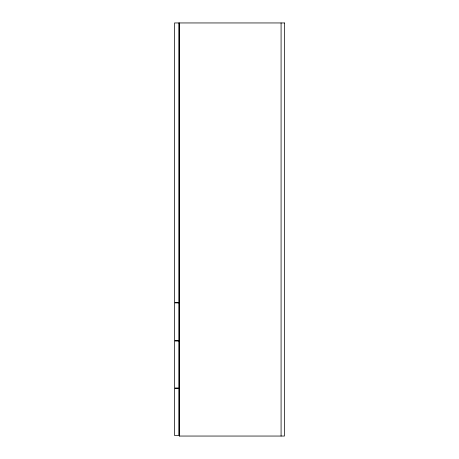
<?xml version="1.0" encoding="UTF-8"?>
<svg xmlns="http://www.w3.org/2000/svg" width="459" height="459" viewBox="0 0 459 459"><rect width="100%" height="100%" fill="white"/><g stroke="black" fill="none" stroke-linecap="round" stroke-linejoin="round"><path stroke-width="0.69" d="M281.08 22.95L281.08 436.05M179.532 300.1L179.532 302.355M179.423 22.95L179.423 436.05M178.855 22.95L174.54 22.95L174.54 302.355L178.855 302.355L178.855 22.95M284.46 22.95L179.308 22.95L179.308 436.05L284.46 436.05L284.46 22.95M178.855 302.917L174.54 302.917L174.54 340.475L178.855 340.475L178.855 302.917M178.855 341.037L174.54 341.037L174.54 387.981L178.855 387.981L178.855 341.037M178.855 388.543L174.54 388.543L174.54 435.488L178.855 435.488L178.855 388.543"/></g></svg>
